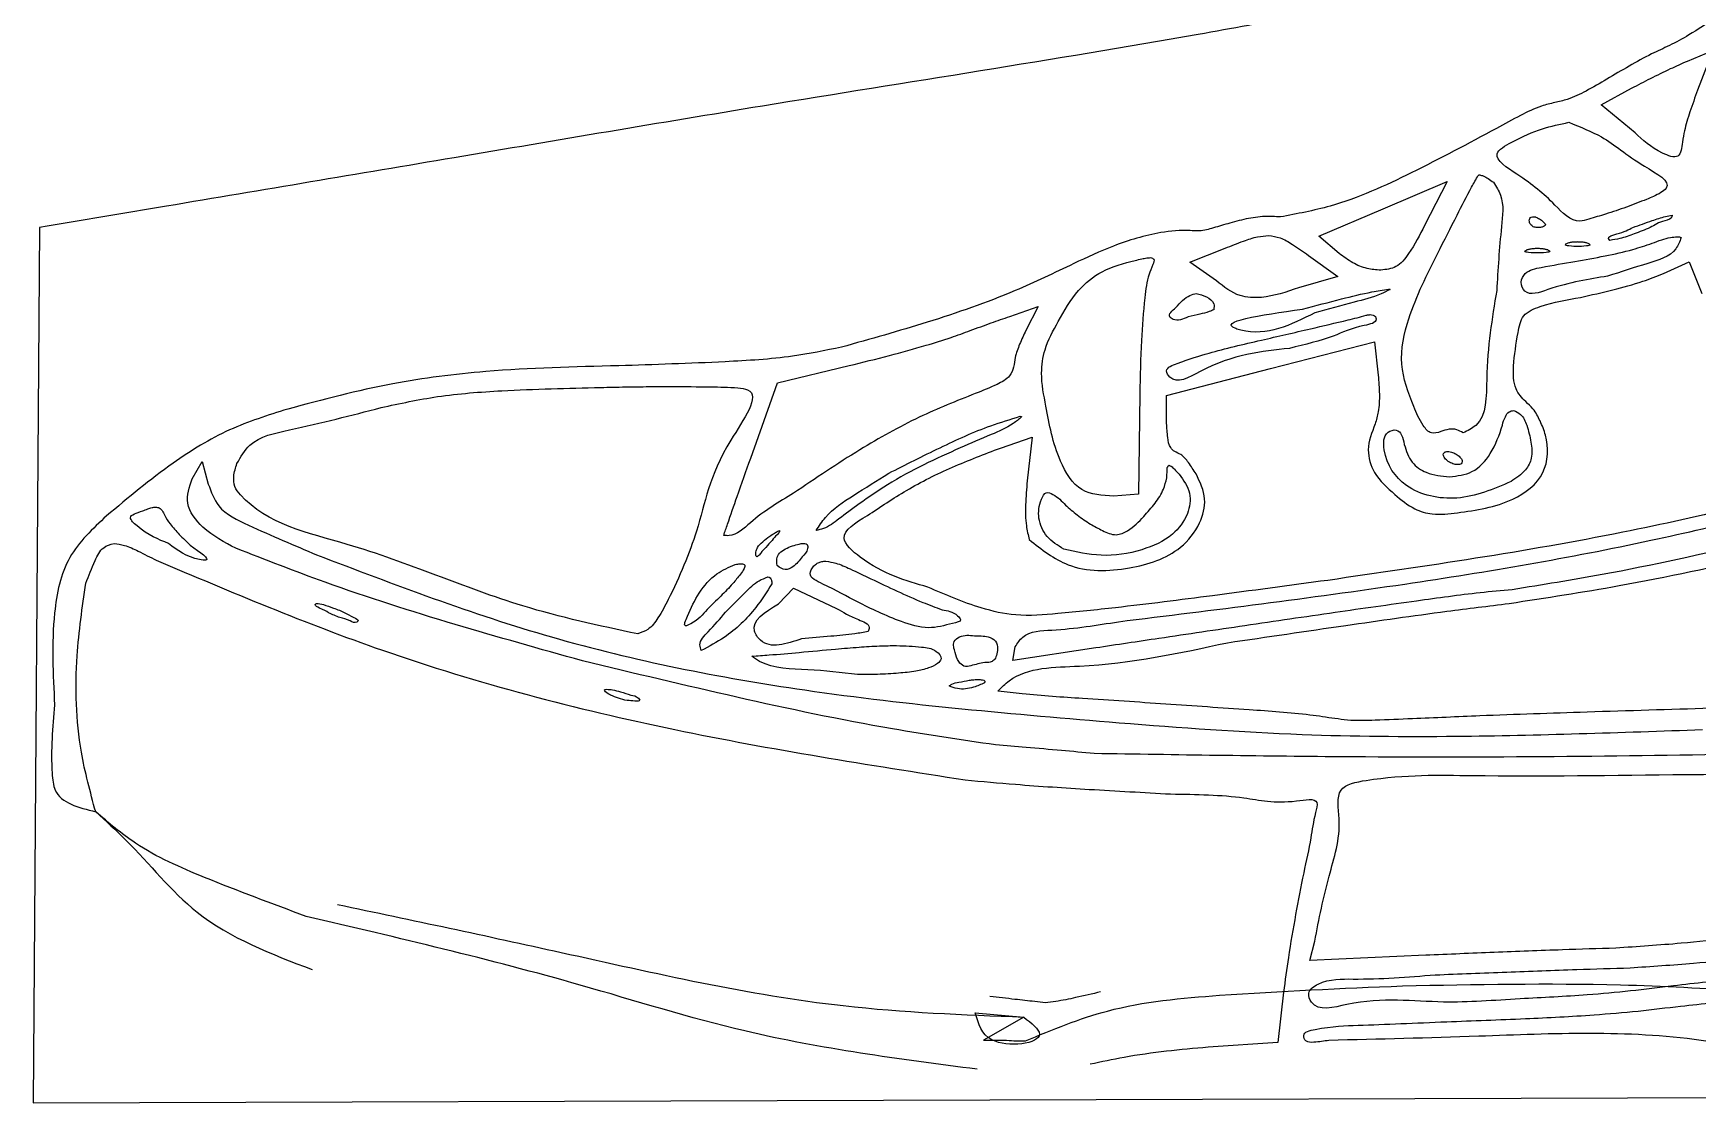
# Model space of a CAD drawing. Extents: x 0 to 800, y -1 to 401.
# Drawn here: x 0 to 344.7, y -1.3 to 220.2 of the extents above; entities that cross this region are included whole.
import ezdxf

# ---------------------------------------------------------------- set-up
doc = ezdxf.new("R2010")
doc.units = 0
doc.layers.add('Capa_1', color=7, linetype='CONTINUOUS')

msp = doc.modelspace()

# ---------------------------------------------------------------- linework, layer by layer
at = {"layer": 'Capa_1', "color": 7}
for p, q in [((342.549141, 214.463087), (347.779961, 216.67038)), ((347.779961, 216.67038), (344.634792, 208.415651)), ((324.646149, 205.409849), (330.982715, 208.832494)), ((331.676361, 199.55846), (324.646149, 205.409849)), ((279.50657, 183.859236), (292.79119, 189.505456)), ((292.79119, 189.505456), (288.093771, 180.409888)), ((266.221422, 178.212362), (279.50657, 183.859236)), ((1.258475, 179.961849), (0, -1.258484)), ((270.449122, 174.607348), (266.221422, 178.212362)), ((239.478366, 172.808427), (246.791655, 175.700248)), ((245.013542, 168.939632), (239.478366, 172.808427)), ((264.036302, 174.219823), (270.133112, 169.846917)), ((337.586292, 170.43765), (342.864101, 172.907428)), ((342.864101, 172.907428), (345.511938, 166.294654)), ((270.133112, 169.846917), (262.008702, 167.509352)), ((202.197561, 161.583718), (208.076078, 163.659449)), ((208.076078, 163.659449), (205.535045, 158.690588)), ((256.199352, 150.768034), (277.708397, 156.306789)), ((277.708397, 156.306789), (278.524535, 149.386593)), ((154.094634, 147.824753), (168.948794, 151.38287)), ((234.691225, 145.229274), (256.199352, 150.768034)), ((148.553489, 132.194569), (154.094634, 147.824753)), ((229.115755, 145.541903), (228.858109, 124.744205)), ((234.691225, 139.417615), (234.691225, 145.229274)), ((200.318982, 134.320448), (206.829829, 136.541424)), ((206.829829, 136.541424), (205.800692, 127.538337)), ((32.865811, 127.965596), (34.974804, 131.560185)), ((34.974804, 131.560185), (36.243206, 126.855766)), ((228.858109, 124.744205), (223.710556, 124.333882)), ((154.554611, 117.242394), (154.554611, 117.242394)), ((154.554611, 117.242394), (154.554611, 117.242394)), ((154.554611, 117.242394), (154.554611, 117.242394)), ((158.978789, 114.51992), (158.978789, 114.51992)), ((158.978789, 114.51992), (158.978789, 114.51992)), ((158.978789, 114.51992), (158.978789, 114.51992)), ((154.28562, 102.062925), (157.401847, 105.283007)), ((157.401847, 105.283007), (166.356679, 101.104842)), ((202.817592, 90.31716), (203.322075, 93.153629)), ((220.010742, 92.919151), (202.817592, 90.31716)), ((264.371274, 28.218476), (265.352572, 32.178449)), ((288.339135, 29.275553), (264.371274, 28.218476)), ((258.891916, 21.627195), (257.702058, 11.210771)), ((195.051841, 17.343835), (205.09642, 16.478539)), ((205.09642, 16.478539), (196.787953, 11.660154)), ((257.702058, 11.210771), (243.279944, 10.232504)), ((0, -1.258484), (800.389814, 1.258458))]:
    msp.add_line(p, q, dxfattribs=at)
for points, knots in [([(474.444907, 352.372861), (456.760906, 336.451139), (424.601118, 307.496197), (373.483651, 270.742477), (325.926059, 247.622334), (282.742906, 227.545789), (224.954999, 216.794375), (159.79459, 206.772363), (88.582598, 194.642227), (38.666238, 186.275078), (10.030357, 181.442261), (1.258475, 179.961849)], [0, 0, 0, 0, 71.381378, 129.812819, 188.010628, 229.921042, 271.959293, 363.394511, 428.132203, 488.565977, 515.253349, 515.253349, 515.253349, 515.253349]), ([(366.796151, 236.050818), (365.941402, 235.670235), (363.446482, 234.559356), (359.359578, 231.627157), (354.150676, 227.748644), (348.602572, 223.589124), (343.462007, 220.140697), (338.972149, 217.698322), (334.723147, 215.808001), (330.42242, 213.435143), (325.97442, 210.735226), (321.767874, 208.331837), (318.196245, 206.549649), (315.000833, 205.85212), (311.658489, 205.051535), (307.657789, 203.094355), (304.628382, 201.412633), (302.981332, 200.498302)], [0, 0, 0, 0, 2.802336, 8.179715, 15.005557, 22.317884, 28.972838, 33.556032, 37.631293, 42.916881, 48.277835, 53.233879, 57.478636, 60.153281, 63.01867, 67.767744, 73.426165, 73.426165, 73.426165, 73.426165]), ([(330.982715, 208.832494), (332.282438, 209.514075), (334.94647, 210.911107), (338.800483, 212.795921), (341.378638, 213.942521), (342.549141, 214.463087)], [0, 0, 0, 0, 4.402731, 9.024242, 12.867168, 12.867168, 12.867168, 12.867168]), ([(344.634792, 208.415651), (344.09739, 206.927162), (343.105902, 204.180955), (341.963305, 200.508331), (341.452429, 197.609004), (341.047758, 193.837178), (335.638588, 195.994036), (333.291867, 198.105148), (331.676361, 199.55846)], [0, 0, 0, 0, 4.77385, 8.807578, 11.248709, 14.248999, 17.446998, 24.512488, 24.512488, 24.512488, 24.512488]), ([(302.981332, 200.498302), (297.148875, 197.379198), (285.984375, 191.408604), (271.138925, 184.592977), (261.708635, 182.824477), (258.245096, 182.174945)], [0, 0, 0, 0, 19.872185, 38.039375, 48.584939, 48.584939, 48.584939, 48.584939]), ([(329.917298, 184.212903), (328.469164, 183.709889), (325.876093, 182.809178), (322.6912, 181.903064), (318.823453, 180.700108), (313.781994, 186.172094), (309.501799, 189.688227), (301.116792, 194.893254), (307.473791, 198.395407), (311.908022, 200.479452), (316.100043, 201.368777), (317.980512, 201.767712)], [0, 0, 0, 0, 4.581376, 8.203545, 10.090552, 16.228818, 26.395694, 32.248731, 36.13022, 43.06406, 48.704802, 48.704802, 48.704802, 48.704802]), ([(317.980512, 201.767712), (320.359409, 200.806423), (326.228094, 198.434946), (330.783005, 194.006349), (339.903548, 189.168479), (336.44824, 186.776828), (333.749414, 185.664839), (331.317606, 184.743461), (329.917298, 184.212903)], [0, 0, 0, 0, 7.378526, 18.202651, 24.590656, 26.036733, 29.310987, 33.75594, 33.75594, 33.75594, 33.75594]), ([(290.841176, 174.673786), (292.172557, 177.303926), (294.485899, 181.873928), (297.209546, 187.282899), (298.759409, 189.974075), (299.223966, 190.780731)], [0, 0, 0, 0, 8.844638, 15.36801, 18.160295, 18.160295, 18.160295, 18.160295]), ([(299.223966, 190.780731), (299.248408, 190.800089), (299.300441, 190.841301), (299.406997, 190.865984), (299.482429, 190.865606), (299.523065, 190.865403)], [0, 0, 0, 0, 0.092584, 0.197095, 0.319153, 0.319153, 0.319153, 0.319153]), ([(299.523178, 190.866701), (299.773579, 190.81344), (300.390845, 190.682146), (301.330056, 190.11349), (301.987718, 189.615754), (302.34859, 189.342636)], [0, 0, 0, 0, 0.763993, 1.883329, 3.244346, 3.244346, 3.244346, 3.244346]), ([(302.34859, 189.342636), (302.918944, 188.470959), (304.697401, 185.752929), (303.674191, 177.743023), (303.29566, 171.275356), (303.04136, 166.930339)], [0, 0, 0, 0, 3.063589, 9.552767, 22.83597, 22.83597, 22.83597, 22.83597]), ([(258.245096, 182.174945), (257.185317, 182.233434), (254.80806, 182.364635), (251.133816, 181.830688), (247.460488, 180.822897), (244.19406, 179.819847), (241.57868, 179.16096), (238.066019, 179.520943), (232.090836, 178.930326), (223.95997, 176.503572), (218.162257, 173.784219), (215.437539, 172.506221)], [0, 0, 0, 0, 3.178366, 7.129597, 11.066289, 14.588926, 17.427817, 19.027835, 25.121059, 35.298181, 44.321882, 44.321882, 44.321882, 44.321882]), ([(288.093771, 180.409888), (287.090858, 178.447149), (285.524742, 175.382202), (282.53017, 171.550047), (280.136151, 171.281374), (279.03687, 171.158006)], [0, 0, 0, 0, 6.707327, 10.473935, 13.671923, 13.671923, 13.671923, 13.671923]), ([(311.454405, 179.955273), (311.163926, 179.993355), (310.606698, 180.066408), (309.958882, 180.624139), (309.734728, 181.298982), (309.842299, 181.864752), (310.20083, 182.197249), (310.501241, 182.216314), (310.660119, 182.226397)], [0, 0, 0, 0, 0.863657, 1.656762, 2.418563, 2.893163, 3.307981, 3.773636, 3.773636, 3.773636, 3.773636]), ([(310.660288, 182.226397), (310.74313, 182.220297), (310.918374, 182.207392), (311.185093, 182.12353), (311.361403, 182.0415), (311.453953, 181.998441)], [0, 0, 0, 0, 0.248525, 0.52573, 0.832026, 0.832026, 0.832026, 0.832026]), ([(311.454405, 182.000394), (311.744954, 181.837955), (312.270305, 181.544243), (312.807043, 181.092564), (313.23974, 180.581318), (312.830683, 180.148499), (312.231217, 180.008604), (311.736486, 179.975883), (311.454405, 179.957226)], [0, 0, 0, 0, 0.981105, 1.773968, 2.250997, 2.630525, 3.267152, 4.111636, 4.111636, 4.111636, 4.111636]), ([(326.47255, 177.328532), (326.362783, 177.45386), (325.772603, 178.127707), (328.998663, 178.828416), (330.362432, 179.538622), (331.243799, 179.997609)], [0, 0, 0, 0, 0.44839, 2.410842, 5.996317, 5.996317, 5.996317, 5.996317]), ([(334.815857, 179.967649), (333.726379, 179.516421), (331.669317, 178.66445), (328.890783, 177.705767), (327.163215, 177.436273), (326.47255, 177.328532)], [0, 0, 0, 0, 3.53997, 6.68388, 8.777988, 8.777988, 8.777988, 8.777988]), ([(331.243799, 179.997609), (332.572476, 180.472679), (334.796561, 181.267902), (337.483623, 182.203699), (338.88608, 182.460354), (339.351564, 182.54554)], [0, 0, 0, 0, 4.2364, 7.091347, 8.509669, 8.509669, 8.509669, 8.509669]), ([(339.351564, 182.544242), (339.353022, 182.443692), (339.363098, 181.74906), (337.045188, 181.301223), (335.70306, 180.497193), (334.815857, 179.965696)], [0, 0, 0, 0, 0.29095, 2.009987, 5.362479, 5.362479, 5.362479, 5.362479]), ([(246.791655, 175.700248), (248.067879, 176.197246), (250.283273, 177.059984), (253.278266, 178.126484), (255.062594, 178.266332), (255.836601, 178.326995)], [0, 0, 0, 0, 4.115893, 7.144768, 9.465191, 9.465191, 9.465191, 9.465191]), ([(255.836601, 178.326995), (256.634316, 178.212853), (258.396522, 177.960706), (261.085572, 176.314455), (262.952956, 174.988857), (264.036302, 174.219823)], [0, 0, 0, 0, 2.394971, 5.290644, 9.291742, 9.291742, 9.291742, 9.291742]), ([(325.995369, 169.900322), (322.158714, 169.308049), (316.887163, 168.494269), (309.167227, 165.476119), (307.781161, 168.69114), (309.116107, 171.140507), (313.543008, 171.972987), (318.948234, 172.93905), (325.34657, 174.024464), (330.704089, 175.20538), (333.898011, 176.275858), (335.223781, 176.720205)], [0, 0, 0, 0, 12.69019, 17.436283, 19.456429, 21.424709, 24.974323, 32.033791, 38.397411, 44.303491, 48.494856, 48.494856, 48.494856, 48.494856]), ([(321.883842, 176.768403), (322.120688, 176.642836), (322.673907, 176.349541), (321.026371, 176.05755), (319.797865, 176.097818), (318.568986, 176.057534), (316.921943, 176.347802), (317.474961, 176.64222), (317.711977, 176.768403)], [0, 0, 0, 0, 0.590779, 1.379928, 3.197856, 5.01537, 5.804203, 6.395862, 6.395862, 6.395862, 6.395862]), ([(317.711977, 176.768403), (317.92017, 176.825968), (318.35834, 176.947121), (319.059472, 177.035725), (319.547724, 177.048462), (319.797656, 177.054983)], [0, 0, 0, 0, 0.647388, 1.362516, 2.112488, 2.112488, 2.112488, 2.112488]), ([(319.797656, 177.052372), (320.047571, 177.046214), (320.535853, 177.034184), (321.237871, 176.948542), (321.675706, 176.824679), (321.883842, 176.765798)], [0, 0, 0, 0, 0.749973, 1.465287, 2.11345, 2.11345, 2.11345, 2.11345]), ([(341.22868, 177.89452), (340.92048, 177.071727), (339.826887, 174.152187), (333.40259, 172.315664), (328.69597, 170.780932), (325.995369, 169.900322)], [0, 0, 0, 0, 2.557912, 9.07631, 17.851696, 17.851696, 17.851696, 17.851696]), ([(335.223781, 176.720205), (335.883279, 176.975614), (337.119257, 177.454281), (338.857994, 177.944383), (339.944882, 178.038719), (340.414638, 178.079492)], [0, 0, 0, 0, 2.122488, 3.977798, 5.390051, 5.390051, 5.390051, 5.390051]), ([(340.414638, 178.079492), (340.530068, 178.075135), (340.738852, 178.067254), (341.020863, 178.016835), (341.165782, 177.933517), (341.229075, 177.897128)], [0, 0, 0, 0, 0.347183, 0.62797, 0.845698, 0.845698, 0.845698, 0.845698]), ([(215.437539, 172.506221), (211.420552, 170.57922), (201.596461, 165.866478), (185.440188, 160.273738), (173.305456, 156.868019), (167.367622, 155.201514)], [0, 0, 0, 0, 13.358744, 32.670632, 51.175182, 51.175182, 51.175182, 51.175182]), ([(212.248445, 160.514266), (213.495266, 162.763722), (215.757007, 166.844251), (221.42514, 171.415055), (225.820952, 172.561175), (228.185641, 173.177721)], [0, 0, 0, 0, 7.663938, 13.902438, 21.165471, 21.165471, 21.165471, 21.165471]), ([(228.185641, 173.177721), (228.638524, 173.281867), (229.435005, 173.465028), (230.478742, 173.696849), (231.079577, 173.735077), (231.327904, 173.750877)], [0, 0, 0, 0, 1.394978, 2.453341, 3.198913, 3.198913, 3.198913, 3.198913]), ([(231.327904, 173.74827), (231.608248, 173.667544), (232.299074, 173.46862), (231.698701, 171.833631), (230.652442, 169.592353), (229.974211, 164.025303), (229.353755, 155.904611), (229.200479, 149.230851), (229.115755, 145.541903)], [0, 0, 0, 0, 0.758954, 1.870222, 4.044246, 8.965781, 17.885298, 28.908991, 28.908991, 28.908991, 28.908991]), ([(279.03687, 171.158006), (278.078025, 171.226047), (276.057965, 171.369393), (273.105909, 172.617594), (271.353405, 173.930101), (270.449122, 174.607348)], [0, 0, 0, 0, 2.869427, 6.045206, 9.430888, 9.430888, 9.430888, 9.430888]), ([(285.875674, 142.887803), (284.747963, 145.798182), (282.451869, 151.723913), (284.980066, 163.060706), (288.621379, 170.275527), (290.841176, 174.673786)], [0, 0, 0, 0, 9.169928, 18.6706, 33.50657, 33.50657, 33.50657, 33.50657]), ([(313.540027, 175.405207), (313.777016, 175.279648), (314.330335, 174.986492), (312.683113, 174.694209), (311.454575, 174.734679), (310.225707, 174.694323), (308.57865, 174.984609), (309.131658, 175.279025), (309.36867, 175.405207)], [0, 0, 0, 0, 0.59098, 1.379811, 3.197755, 5.015334, 5.804151, 6.395804, 6.395804, 6.395804, 6.395804]), ([(309.36867, 175.405207), (309.57687, 175.462773), (310.015064, 175.583929), (310.716215, 175.672526), (311.204479, 175.685266), (311.454405, 175.691787)], [0, 0, 0, 0, 0.647409, 1.362588, 2.112543, 2.112543, 2.112543, 2.112543]), ([(311.454405, 175.689179), (311.704276, 175.683024), (312.192428, 175.670999), (312.894258, 175.585342), (313.331949, 175.461484), (313.540027, 175.402603)], [0, 0, 0, 0, 0.74984, 1.464897, 2.112894, 2.112894, 2.112894, 2.112894]), ([(262.008702, 167.509352), (259.494372, 166.635497), (255.587671, 165.277724), (249.289479, 165.527371), (246.56104, 167.704706), (245.013542, 168.939632)], [0, 0, 0, 0, 7.955626, 12.361247, 18.134345, 18.134345, 18.134345, 18.134345]), ([(320.376127, 165.515684), (322.62429, 166.023013), (326.963175, 167.002143), (332.735579, 168.575281), (336.161987, 169.890807), (337.586292, 170.43765)], [0, 0, 0, 0, 6.91516, 13.346045, 17.921003, 17.921003, 17.921003, 17.921003]), ([(236.61438, 163.418468), (237.060624, 163.921008), (237.913664, 164.881665), (239.340274, 165.963575), (240.390432, 166.215676), (240.838823, 166.323316)], [0, 0, 0, 0, 2.020467, 3.86233, 5.234749, 5.234749, 5.234749, 5.234749]), ([(240.838823, 166.323316), (241.530523, 166.151189), (242.885719, 165.813953), (244.659012, 164.5539), (244.510256, 163.379109), (244.454127, 162.935837)], [0, 0, 0, 0, 2.187262, 4.285341, 5.556695, 5.556695, 5.556695, 5.556695]), ([(262.853325, 163.103228), (265.543934, 163.806696), (270.311376, 165.053157), (276.223792, 166.530498), (279.493045, 167.024355), (280.638388, 167.197372)], [0, 0, 0, 0, 8.345371, 14.787015, 18.260749, 18.260749, 18.260749, 18.260749]), ([(280.958993, 167.153735), (280.349758, 166.840661), (278.000563, 165.633452), (272.666777, 164.337397), (268.084803, 163.071206), (265.381816, 162.324258)], [0, 0, 0, 0, 2.05146, 7.910388, 16.338662, 16.338662, 16.338662, 16.338662]), ([(280.638388, 167.197372), (280.687847, 167.197627), (280.773131, 167.198066), (280.891393, 167.192796), (280.939094, 167.150126), (280.959083, 167.132244)], [0, 0, 0, 0, 0.150218, 0.259032, 0.337527, 0.337527, 0.337527, 0.337527]), ([(294.893605, 120.911892), (298.808513, 121.463462), (305.460445, 122.400649), (313.660905, 128.439259), (313.831487, 135.622222), (312.099057, 139.848618), (310.829605, 142.331588), (308.732321, 144.157334), (306.415111, 146.814157), (306.44974, 152.161839), (307.22061, 156.969229), (308.186442, 162.16611), (313.651864, 164.319609), (317.643718, 165.029658), (320.376127, 165.515684)], [0, 0, 0, 0, 11.834403, 20.108173, 27.884397, 31.027188, 33.92938, 36.075433, 39.360614, 44.096142, 51.106282, 54.764619, 58.692548, 67.214325, 67.214325, 67.214325, 67.214325]), ([(303.04136, 166.930339), (302.08494, 161.170676), (300.613861, 152.311684), (301.063451, 139.851955), (297.011709, 137.913972), (296.05938, 137.458465)], [0, 0, 0, 0, 18.407232, 28.312337, 31.35579, 31.35579, 31.35579, 31.35579]), ([(239.129911, 161.484071), (238.083942, 160.996216), (236.754753, 160.376262), (234.696508, 161.795222), (235.804802, 162.733259), (236.61438, 163.418468)], [0, 0, 0, 0, 3.166217, 4.023545, 6.347065, 6.347065, 6.347065, 6.347065]), ([(244.454127, 162.935837), (244.141159, 162.804373), (243.218313, 162.416726), (241.418114, 161.993237), (239.951783, 161.666952), (239.129911, 161.484071)], [0, 0, 0, 0, 1.017252, 2.99957, 5.527601, 5.527601, 5.527601, 5.527601]), ([(265.381816, 162.324258), (260.407814, 159.83443), (255.076058, 157.165521), (244.361561, 160.43186), (253.955908, 161.817884), (262.853325, 163.103228)], [0, 0, 0, 0, 15.725546, 16.856601, 31.296309, 31.296309, 31.296309, 31.296309]), ([(168.948794, 151.38287), (171.731999, 152.072421), (177.06161, 153.392857), (184.105399, 155.325915), (189.689632, 157.044316), (194.14717, 158.71917), (198.196939, 160.159822), (200.924678, 161.130676), (202.197561, 161.583718)], [0, 0, 0, 0, 8.601691, 16.471538, 21.911455, 26.12094, 30.753693, 34.806978, 34.806978, 34.806978, 34.806978]), ([(205.535045, 158.690588), (205.098878, 157.742483), (204.262238, 155.923859), (203.280931, 153.38957), (203.108749, 151.092501), (202.142588, 148.790302), (199.030163, 147.160429), (196.566382, 146.190994), (195.067377, 145.601175)], [0, 0, 0, 0, 3.137625, 6.018488, 8.057563, 10.036448, 13.184635, 18.076073, 18.076073, 18.076073, 18.076073]), ([(209.697616, 142.979638), (209.249636, 145.255463), (208.485547, 149.137173), (209.333698, 155.294806), (211.191121, 158.620908), (212.248445, 160.514266)], [0, 0, 0, 0, 6.919485, 11.802067, 18.254353, 18.254353, 18.254353, 18.254353]), ([(254.301879, 156.665008), (257.690783, 157.440201), (263.68216, 158.810694), (270.908892, 160.537938), (274.854373, 161.46681), (276.270186, 161.879864), (276.541708, 161.927984), (276.719064, 161.938267), (276.804823, 161.943239)], [0, 0, 0, 0, 10.428952, 18.437756, 22.293196, 22.585336, 22.860443, 23.11801, 23.11801, 23.11801, 23.11801]), ([(276.80473, 161.945846), (277.02909, 161.930967), (277.433994, 161.904113), (277.965312, 161.596594), (278.362911, 160.204353), (273.523705, 159.437767), (268.787884, 157.066726), (263.315378, 155.730172), (260.142722, 154.955312)], [0, 0, 0, 0, 0.670983, 1.210927, 1.727733, 4.533103, 11.339568, 20.72913, 20.72913, 20.72913, 20.72913]), ([(167.367622, 155.201514), (164.003363, 154.518036), (156.043708, 152.900965), (140.579107, 151.974343), (128.563797, 151.587674), (121.228194, 151.351605)], [0, 0, 0, 0, 10.288462, 24.341942, 46.371259, 46.371259, 46.371259, 46.371259]), ([(260.142722, 154.955312), (254.338137, 154.362893), (246.594996, 153.572623), (236.322089, 147.069613), (234.114313, 150.861176), (238.805404, 152.537351), (244.45353, 154.391419), (250.539889, 155.796516), (254.301879, 156.665008)], [0, 0, 0, 0, 19.13754, 25.528903, 26.966313, 29.659979, 36.559075, 47.72526, 47.72526, 47.72526, 47.72526]), ([(121.228194, 151.351605), (112.048711, 151.127564), (96.387187, 150.745317), (73.375022, 147.920442), (59.893667, 144.302561), (52.680252, 142.366756)], [0, 0, 0, 0, 27.539123, 46.98572, 69.3657, 69.3657, 69.3657, 69.3657]), ([(278.524262, 149.386593), (278.61895, 148.083273), (278.80118, 145.574998), (278.679939, 142.15869), (278.111817, 140.151505), (277.873861, 139.3108)], [0, 0, 0, 0, 3.923558, 7.550988, 10.165347, 10.165347, 10.165347, 10.165347]), ([(72.002814, 142.69502), (75.893075, 143.534472), (84.140819, 145.314196), (99.38517, 146.439646), (110.654741, 146.706902), (117.474077, 146.868621)], [0, 0, 0, 0, 11.926293, 25.284935, 45.755106, 45.755106, 45.755106, 45.755106]), ([(117.474077, 146.868621), (119.191936, 146.905295), (122.532777, 146.976618), (127.379323, 147.040263), (130.507931, 147.056301), (132.013209, 147.064017)], [0, 0, 0, 0, 5.154738, 10.024782, 14.540666, 14.540666, 14.540666, 14.540666]), ([(132.013209, 147.06076), (134.8273, 147.038483), (139.515103, 147.001372), (144.586695, 146.930251), (151.460392, 146.13142), (140.122939, 131.000547), (138.709098, 119.205904), (133.194373, 106.080726), (129.665675, 99.453355), (127.633847, 96.704856), (125.887638, 96.083677), (125.161325, 95.825306)], [0, 0, 0, 0, 8.345992, 13.903018, 15.953787, 26.942793, 47.073504, 62.426676, 66.773083, 69.964464, 72.237189, 72.237189, 72.237189, 72.237189]), ([(195.067377, 145.601175), (191.162262, 144.045278), (182.916558, 140.759982), (170.378339, 133.703873), (161.970005, 128.022817), (157.429776, 124.955231)], [0, 0, 0, 0, 12.599772, 26.604591, 43.042892, 43.042892, 43.042892, 43.042892]), ([(427.423044, 147.211216), (410.960939, 140.815413), (378.933865, 128.372361), (325.424715, 115.202573), (288.485833, 109.868221), (268.064028, 106.919103)], [0, 0, 0, 0, 52.936425, 102.98797, 164.87198, 164.87198, 164.87198, 164.87198]), ([(52.680252, 142.366756), (48.604565, 141.094483), (40.190254, 138.467858), (27.636476, 130.683454), (19.667889, 124.025391), (15.174512, 120.270999)], [0, 0, 0, 0, 12.764846, 26.353201, 43.922673, 43.922673, 43.922673, 43.922673]), ([(42.167658, 131.114039), (42.962285, 132.492774), (45.267502, 136.492488), (56.956805, 138.776028), (65.862365, 141.095634), (72.002814, 142.69502)], [0, 0, 0, 0, 4.624202, 13.414822, 32.936037, 32.936037, 32.936037, 32.936037]), ([(223.710283, 124.333882), (221.350245, 124.474553), (216.378766, 124.770879), (211.511647, 132.984713), (210.387055, 139.180974), (209.697616, 142.979638)], [0, 0, 0, 0, 6.699036, 14.111687, 25.85601, 25.85601, 25.85601, 25.85601]), ([(291.468443, 137.711833), (290.782862, 137.495636), (289.307587, 137.030409), (287.255524, 139.614919), (286.423078, 141.589408), (285.875674, 142.887803)], [0, 0, 0, 0, 1.975606, 4.251231, 8.621427, 8.621427, 8.621427, 8.621427]), ([(293.270263, 128.370709), (294.89439, 128.557127), (298.331204, 128.951603), (302.290748, 133.332217), (303.794932, 137.634333), (304.663943, 140.647899), (305.453072, 141.872802), (306.197113, 142.036446), (306.514415, 142.106234)], [0, 0, 0, 0, 4.766371, 10.086111, 16.511776, 18.345725, 19.61598, 20.560479, 20.560479, 20.560479, 20.560479]), ([(306.514415, 142.106234), (307.034008, 141.872684), (308.362068, 141.275741), (309.467321, 138.674213), (310.163807, 135.67096), (310.548911, 132.357748), (308.915153, 129.323947), (307.07998, 128.093871), (306.002408, 127.371598)], [0, 0, 0, 0, 1.664868, 4.255336, 7.894033, 11.174006, 13.879244, 17.727034, 17.727034, 17.727034, 17.727034]), ([(177.129542, 129.092369), (180.667014, 130.881062), (187.611337, 134.392401), (196.639009, 138.534491), (202.324827, 140.265746), (204.354379, 140.883718)], [0, 0, 0, 0, 11.897224, 23.355142, 29.715307, 29.715307, 29.715307, 29.715307]), ([(204.662447, 140.746295), (204.09282, 140.280123), (202.199269, 138.730477), (197.759597, 136.857367), (194.069916, 135.25889), (191.94134, 134.336729)], [0, 0, 0, 0, 2.201807, 7.319239, 14.296889, 14.296889, 14.296889, 14.296889]), ([(204.354379, 140.883718), (204.410244, 140.8813), (204.503866, 140.877247), (204.629508, 140.833723), (204.653051, 140.771701), (204.662447, 140.746947)], [0, 0, 0, 0, 0.1705, 0.285737, 0.362276, 0.362276, 0.362276, 0.362276]), ([(240.783892, 128.97839), (240.267236, 129.754465), (239.330903, 131.160941), (237.96206, 132.956101), (236.407098, 133.490773), (235.190031, 134.589355), (234.850875, 136.772293), (234.749477, 138.452403), (234.691225, 139.417615)], [0, 0, 0, 0, 2.823051, 5.116205, 6.494993, 7.662721, 9.837922, 12.774755, 12.774755, 12.774755, 12.774755]), ([(277.874225, 139.3108), (277.170076, 137.542099), (275.850793, 134.228287), (277.571195, 128.541866), (281.666196, 124.938232), (285.522162, 121.66902), (290.153287, 120.325176), (293.152374, 120.696377), (294.893605, 120.911892)], [0, 0, 0, 0, 5.565047, 10.426591, 16.618778, 21.68294, 25.451131, 30.667377, 30.667377, 30.667377, 30.667377]), ([(306.002408, 127.371598), (302.365445, 125.812365), (295.395357, 122.824161), (284.126211, 125.156704), (279.524804, 131.828664), (279.542487, 137.510066), (283.082451, 138.537951), (283.573562, 136.446991), (283.895885, 135.074664)], [0, 0, 0, 0, 11.731533, 22.482995, 31.170934, 34.872819, 36.644981, 40.029164, 40.029164, 40.029164, 40.029164]), ([(296.05938, 137.458465), (295.6384, 137.71234), (294.762124, 138.240785), (293.087591, 138.280169), (292.029961, 137.909355), (291.468443, 137.712482)], [0, 0, 0, 0, 1.455023, 3.028653, 4.809744, 4.809744, 4.809744, 4.809744]), ([(283.895885, 135.074664), (284.309638, 133.745085), (285.087235, 131.246304), (288.794813, 128.778157), (291.630722, 128.519974), (293.270263, 128.370709)], [0, 0, 0, 0, 4.062027, 7.634077, 12.529325, 12.529325, 12.529325, 12.529325]), ([(125.161325, 95.825306), (117.130329, 97.5466), (96.466335, 101.975542), (70.478267, 113.972837), (47.654538, 118.634271), (41.550602, 126.276776), (41.392988, 128.687798), (41.886352, 130.233528), (42.167392, 131.114039)], [0, 0, 0, 0, 24.499678, 63.038409, 87.406914, 89.448117, 91.538983, 94.306535, 94.306535, 94.306535, 94.306535]), ([(142.966855, 116.223744), (143.226746, 116.995568), (144.133194, 119.687542), (146.015216, 125.004433), (147.621576, 129.55475), (148.553489, 132.194569)], [0, 0, 0, 0, 2.443198, 8.521395, 16.919911, 16.919911, 16.919911, 16.919911]), ([(191.94134, 134.336729), (189.414733, 133.213954), (184.270553, 130.927981), (177.261525, 127.077841), (171.487519, 123.125698), (167.213006, 119.954405), (164.352156, 117.756854), (162.620858, 117.353501), (162.118796, 117.236532)], [0, 0, 0, 0, 8.291766, 16.882062, 23.960502, 29.214114, 32.977395, 34.514447, 34.514447, 34.514447, 34.514447]), ([(172.71733, 120.320496), (175.392381, 122.118028), (181.010521, 125.893205), (190.292299, 130.543921), (196.964083, 133.056833), (200.318982, 134.320448)], [0, 0, 0, 0, 9.662153, 20.292454, 31.044588, 31.044588, 31.044588, 31.044588]), ([(292.905462, 133.605308), (293.23767, 133.561965), (293.931068, 133.471499), (294.865513, 132.970828), (295.573102, 132.358109), (296.008104, 131.635802), (295.685132, 130.930537), (294.851657, 130.832014), (293.950089, 131.032419), (293.005263, 131.507955), (292.300791, 132.128102), (291.863814, 132.845934), (292.190292, 133.560579), (292.645064, 133.589025), (292.905378, 133.605308)], [0, 0, 0, 0, 0.999259, 2.085695, 3.101706, 3.847141, 4.387892, 5.11129, 6.110636, 7.197048, 8.213034, 8.958552, 9.499208, 10.222967, 10.222967, 10.222967, 10.222967]), ([(41.966501, 113.559876), (39.585375, 114.801679), (35.493778, 116.935524), (31.11794, 122.562247), (32.308351, 126.242272), (32.865811, 127.965596)], [0, 0, 0, 0, 8.131287, 13.972356, 19.116761, 19.116761, 19.116761, 19.116761]), ([(162.118796, 117.236532), (162.723396, 118.163903), (164.68376, 121.170828), (170.206223, 124.772343), (174.708932, 127.581952), (177.129542, 129.092369)], [0, 0, 0, 0, 3.30079, 10.702543, 19.307687, 19.307687, 19.307687, 19.307687]), ([(205.800692, 127.538337), (205.672367, 125.886192), (205.431331, 122.782938), (205.432689, 118.670491), (206.011787, 116.314677), (206.242113, 115.377692)], [0, 0, 0, 0, 4.977521, 9.349366, 12.236502, 12.236502, 12.236502, 12.236502]), ([(206.242113, 115.377692), (208.804228, 113.333045), (214.765047, 108.576125), (226.680396, 108.82875), (236.724911, 112.063833), (241.671608, 118.177077), (243.174378, 123.989829), (241.601703, 127.27175), (240.783892, 128.97839)], [0, 0, 0, 0, 9.590475, 22.312463, 33.697387, 40.093321, 45.175762, 50.682021, 50.682021, 50.682021, 50.682021]), ([(237.254686, 128.91456), (238.186107, 127.649228), (239.985921, 125.204185), (239.216566, 120.218047), (235.722368, 115.693287), (229.181874, 112.794603), (221.301881, 111.573471), (215.948992, 112.805855), (213.38678, 113.395747)], [0, 0, 0, 0, 4.537383, 8.767731, 13.997287, 21.122656, 29.645464, 37.470531, 37.470531, 37.470531, 37.470531]), ([(221.394175, 117.226764), (222.33062, 116.790903), (224.06884, 115.981862), (227.337878, 117.364548), (229.776704, 119.933853), (232.300372, 122.783877), (234.049398, 125.468984), (234.511552, 127.355764), (234.706713, 128.152526)], [0, 0, 0, 0, 2.95447, 5.484057, 9.921702, 13.576593, 16.925651, 19.373689, 19.373689, 19.373689, 19.373689]), ([(234.706713, 128.152526), (234.740085, 128.620593), (234.793397, 129.368339), (234.747387, 130.370365), (235.086117, 130.647834), (235.194091, 130.736279)], [0, 0, 0, 0, 1.446768, 2.311239, 2.715735, 2.715735, 2.715735, 2.715735]), ([(235.194091, 130.736279), (235.345592, 130.674718), (235.77952, 130.498396), (236.411547, 129.791633), (236.937177, 129.244847), (237.254686, 128.91456)], [0, 0, 0, 0, 0.486252, 1.392725, 2.775632, 2.775632, 2.775632, 2.775632]), ([(36.243206, 126.855766), (36.828347, 125.23737), (38.272133, 121.244116), (47.191254, 117.074387), (54.026343, 114.172655), (58.653175, 112.208404)], [0, 0, 0, 0, 4.999909, 12.336845, 27.709496, 27.709496, 27.709496, 27.709496]), ([(157.429776, 124.955231), (154.41387, 123.158554), (149.959131, 120.504716), (145.454443, 115.982409), (143.339411, 116.1876), (142.966855, 116.223744)], [0, 0, 0, 0, 10.82762, 15.993276, 17.097735, 17.097735, 17.097735, 17.097735]), ([(213.38678, 113.395747), (212.129214, 114.153124), (209.675165, 115.63109), (207.887462, 119.769078), (208.309951, 122.84733), (209.54288, 125.443027), (211.938766, 124.4666), (212.986134, 123.317617), (213.720353, 122.512166)], [0, 0, 0, 0, 4.332335, 8.454236, 12.424176, 14.086507, 15.529775, 18.913696, 18.913696, 18.913696, 18.913696]), ([(224.68717, 98.349792), (244.471602, 100.789865), (281.386413, 105.342679), (332.538623, 114.025859), (363.458051, 121.90159), (377.645394, 125.51536)], [0, 0, 0, 0, 59.805144, 111.587512, 155.494422, 155.494422, 155.494422, 155.494422]), ([(28.020123, 114.545966), (25.914982, 115.398816), (23.19245, 116.501787), (19.196151, 120.257402), (21.403337, 120.912047), (22.658888, 121.28444)], [0, 0, 0, 0, 7.467037, 9.65695, 12.546235, 12.546235, 12.546235, 12.546235]), ([(22.658888, 121.28444), (23.012381, 121.433512), (23.6448, 121.70021), (24.521508, 122.007059), (25.058611, 122.067538), (25.293791, 122.09402)], [0, 0, 0, 0, 1.152139, 2.061241, 2.769378, 2.769378, 2.769378, 2.769378]), ([(25.293791, 122.09402), (25.570605, 122.063411), (26.129551, 122.001607), (26.804378, 121.297809), (27.317733, 120.067903), (28.464311, 118.365268), (30.254073, 116.305156), (31.738088, 114.907519), (32.511337, 114.179278)], [0, 0, 0, 0, 0.812094, 1.639785, 2.751336, 4.820341, 7.747368, 10.931707, 10.931707, 10.931707, 10.931707]), ([(213.720353, 122.512166), (214.524901, 121.817598), (216.174217, 120.393743), (218.738217, 118.604508), (220.561769, 117.658564), (221.394175, 117.226764)], [0, 0, 0, 0, 3.188078, 6.535523, 9.346844, 9.346844, 9.346844, 9.346844]), ([(381.570399, 121.242758), (373.062759, 119.065882), (354.266065, 114.256314), (329.174606, 108.650594), (312.475172, 105.979855), (306.264959, 104.986657)], [0, 0, 0, 0, 26.346656, 58.210034, 77.074956, 77.074956, 77.074956, 77.074956]), ([(15.174512, 120.270999), (12.296006, 117.598505), (6.442789, 112.164198), (3.529528, 97.683475), (4.078532, 87.43164), (4.416531, 81.119987)], [0, 0, 0, 0, 11.507713, 23.40003, 42.449962, 42.449962, 42.449962, 42.449962]), ([(149.588212, 112.762669), (149.702254, 113.098407), (149.987686, 113.938716), (151.095561, 115.010399), (152.307438, 115.959956), (153.409328, 116.616695), (154.070323, 117.056056), (154.435049, 117.19652), (154.554163, 117.242394)], [0, 0, 0, 0, 1.052425, 2.634084, 4.493703, 5.691776, 6.479828, 6.862005, 6.862005, 6.862005, 6.862005]), ([(154.554611, 117.242394), (154.553161, 117.169277), (154.545964, 116.806569), (153.774982, 116.208913), (153.292252, 115.596693), (152.980912, 115.201837)], [0, 0, 0, 0, 0.215181, 1.067453, 2.615658, 2.615658, 2.615658, 2.615658]), ([(185.263666, 105.507055), (180.652603, 106.842341), (174.478886, 108.630145), (165.866661, 116.225617), (170.249, 118.84509), (172.71733, 120.320496)], [0, 0, 0, 0, 15.322857, 20.515655, 27.212357, 27.212357, 27.212357, 27.212357]), ([(305.617259, 102.13652), (313.229729, 103.301924), (330.755993, 105.985045), (356.671951, 111.537276), (374.838137, 116.314835), (383.305812, 118.541765)], [0, 0, 0, 0, 23.100634, 53.184822, 79.451029, 79.451029, 79.451029, 79.451029]), ([(10.870327, 106.340084), (11.483322, 107.868598), (12.486636, 110.370378), (14.102768, 113.81975), (15.952118, 114.337501), (16.729293, 114.555082)], [0, 0, 0, 0, 5.042131, 8.252658, 10.579836, 10.579836, 10.579836, 10.579836]), ([(16.729293, 114.555082), (17.447838, 114.449552), (19.1858, 114.194304), (22.059119, 112.813574), (24.220064, 111.709682), (25.469908, 111.071215)], [0, 0, 0, 0, 2.16863, 5.245321, 9.465908, 9.465908, 9.465908, 9.465908]), ([(32.511337, 114.179278), (34.571321, 112.734576), (37.229037, 110.870676), (31.99584, 111.486638), (29.845769, 113.140069), (28.020123, 114.544013)], [0, 0, 0, 0, 4.418169, 5.700156, 12.914316, 12.914316, 12.914316, 12.914316]), ([(152.980912, 115.201837), (152.557788, 114.714744), (151.790961, 113.831986), (150.716784, 112.771166), (150.293789, 112.028983), (149.76479, 111.729151), (149.599244, 112.263418), (149.592819, 112.566579), (149.588663, 112.762669)], [0, 0, 0, 0, 1.947192, 3.52889, 4.402356, 4.656628, 5.00756, 5.650264, 5.650264, 5.650264, 5.650264]), ([(154.045906, 109.963984), (153.956175, 110.567341), (153.719576, 112.158238), (156.171481, 113.860192), (158.022701, 114.295376), (158.977886, 114.51992)], [0, 0, 0, 0, 1.728713, 4.558174, 7.574416, 7.574416, 7.574416, 7.574416]), ([(158.978789, 114.51992), (159.516325, 114.566445), (160.393439, 114.64236), (160.37803, 112.960648), (159.693673, 112.279269), (159.2058, 111.793518)], [0, 0, 0, 0, 1.297498, 2.117167, 4.152423, 4.152423, 4.152423, 4.152423]), ([(25.469908, 111.071215), (40.955372, 104.526286), (75.718744, 89.833553), (132.113771, 75.11086), (172.878205, 68.737236), (192.981648, 65.594011)], [0, 0, 0, 0, 50.391837, 113.124802, 174.164883, 174.164883, 174.164883, 174.164883]), ([(113.719412, 90.247474), (104.924284, 92.709822), (87.029577, 97.719755), (63.026714, 105.33096), (48.094886, 111.165315), (41.966501, 113.559876)], [0, 0, 0, 0, 27.401295, 55.751112, 75.486416, 75.486416, 75.486416, 75.486416]), ([(58.653175, 112.208404), (74.740444, 106.07848), (107.538365, 93.581096), (163.571683, 82.567834), (203.101202, 79.250802), (224.835164, 77.427044)], [0, 0, 0, 0, 51.569317, 105.136947, 170.559846, 170.559846, 170.559846, 170.559846]), ([(145.322493, 110.211482), (145.504359, 110.238275), (145.837913, 110.287416), (146.29663, 110.339948), (146.57396, 110.341192), (146.697833, 110.341747)], [0, 0, 0, 0, 0.551616, 1.011702, 1.383088, 1.383088, 1.383088, 1.383088]), ([(146.697833, 110.341095), (146.95851, 110.293284), (147.494069, 110.195057), (147.119088, 109.061066), (146.712944, 108.52724), (146.438383, 108.166364)], [0, 0, 0, 0, 0.661285, 1.358604, 2.81363, 2.81363, 2.81363, 2.81363]), ([(159.206071, 111.793518), (158.651918, 111.034003), (157.765922, 109.819668), (155.601567, 108.825289), (154.578217, 109.57435), (154.045906, 109.963984)], [0, 0, 0, 0, 2.829489, 4.523867, 6.360654, 6.360654, 6.360654, 6.360654]), ([(161.637475, 109.945101), (161.869152, 110.123102), (162.315271, 110.465864), (163.100008, 110.819716), (163.655006, 110.867167), (163.939149, 110.89146)], [0, 0, 0, 0, 0.875693, 1.686242, 2.536557, 2.536557, 2.536557, 2.536557]), ([(163.939149, 110.892114), (163.959859, 110.892522), (164.001011, 110.893331), (164.062883, 110.892074), (164.104023, 110.890787), (164.12473, 110.890139)], [0, 0, 0, 0, 0.062135, 0.123468, 0.18562, 0.18562, 0.18562, 0.18562]), ([(164.125001, 110.890156), (164.808152, 110.774497), (166.547061, 110.480096), (169.617761, 109.08497), (172.007929, 107.93839), (173.437581, 107.252577)], [0, 0, 0, 0, 2.071938, 5.273969, 10.039938, 10.039938, 10.039938, 10.039938]), ([(135.450055, 99.524104), (136.195222, 101.152205), (137.688443, 104.414718), (141.064796, 108.332829), (144.023238, 109.638203), (145.322493, 110.211482)], [0, 0, 0, 0, 5.372797, 10.76642, 14.989992, 14.989992, 14.989992, 14.989992]), ([(146.438019, 108.166364), (145.913976, 107.520736), (144.63206, 105.941398), (142.294174, 103.537762), (140.475609, 101.796954), (139.525327, 100.887303)], [0, 0, 0, 0, 2.49372, 6.100151, 10.047169, 10.047169, 10.047169, 10.047169]), ([(143.325034, 100.317403), (144.688366, 101.679204), (146.934199, 103.922517), (149.706135, 106.697262), (151.49208, 107.388531), (152.099967, 107.62382)], [0, 0, 0, 0, 5.81279, 9.575483, 11.517059, 11.517059, 11.517059, 11.517059]), ([(152.099967, 107.62382), (152.271908, 107.591041), (152.6346, 107.521897), (152.912521, 106.89927), (152.925566, 106.456174), (152.933259, 106.194844)], [0, 0, 0, 0, 0.497178, 1.048742, 1.841738, 1.841738, 1.841738, 1.841738]), ([(190.313776, 98.005247), (188.665759, 97.557405), (185.127722, 96.595958), (178.366517, 98.71331), (170.926391, 102.230894), (165.569431, 105.211967), (160.141315, 107.737662), (161.253232, 109.378188), (161.637475, 109.945101)], [0, 0, 0, 0, 5.020346, 10.777906, 20.71219, 28.814971, 32.21372, 34.008399, 34.008399, 34.008399, 34.008399]), ([(173.437581, 107.252577), (175.258117, 106.383709), (178.816191, 104.685584), (183.719076, 102.509752), (186.846149, 101.323488), (188.17281, 100.820216)], [0, 0, 0, 0, 6.051951, 11.827997, 16.084162, 16.084162, 16.084162, 16.084162]), ([(268.064028, 106.919103), (260.109076, 105.845314), (245.471142, 103.869433), (226.827514, 101.503612), (213.273089, 100.092949), (203.887382, 99.302302), (194.734718, 101.384288), (188.88636, 103.930089), (185.263666, 105.507055)], [0, 0, 0, 0, 24.08606, 44.320835, 56.327546, 65.068137, 72.344232, 84.187471, 84.187471, 84.187471, 84.187471]), ([(12.919404, 58.994261), (11.801669, 63.091792), (8.931585, 73.613306), (8.502445, 89.758164), (10.156122, 101.338618), (10.870327, 106.340084)], [0, 0, 0, 0, 12.719004, 32.659473, 47.818582, 47.818582, 47.818582, 47.818582]), ([(152.93353, 106.194844), (151.882591, 104.532768), (149.223012, 100.326602), (144.216422, 95.500749), (139.939383, 93.227967), (138.323769, 92.369444)], [0, 0, 0, 0, 5.896795, 14.922836, 20.402083, 20.402083, 20.402083, 20.402083]), ([(306.264959, 104.986657), (304.054075, 104.78008), (297.429359, 104.161092), (285.203215, 102.465111), (275.184146, 101.046746), (269.553763, 100.249672)], [0, 0, 0, 0, 6.661025, 19.959165, 37.019769, 37.019769, 37.019769, 37.019769]), ([(61.156102, 100.206032), (60.645939, 100.504588), (59.860873, 100.96402), (58.079118, 101.703203), (58.538509, 102.064039), (58.653175, 102.154105)], [0, 0, 0, 0, 2.11436, 3.253685, 3.632659, 3.632659, 3.632659, 3.632659]), ([(58.653175, 102.154105), (59.128254, 102.076994), (60.334338, 101.881233), (62.235891, 101.161097), (64.512858, 100.290937), (65.775513, 99.420661), (67.568374, 98.742787), (66.683545, 97.926673), (65.299106, 98.768307), (63.384632, 99.162012), (61.93127, 99.842882), (61.156102, 100.206032)], [0, 0, 0, 0, 1.437408, 3.649148, 6.177173, 8.291839, 9.431445, 9.810282, 11.247874, 13.459897, 15.988213, 15.988213, 15.988213, 15.988213]), ([(139.525327, 100.887303), (138.653952, 99.828947), (137.550444, 98.488647), (134.419779, 97.088804), (135.051676, 98.582442), (135.450055, 99.524104)], [0, 0, 0, 0, 4.494156, 5.691392, 7.733863, 7.733863, 7.733863, 7.733863]), ([(138.323769, 92.369444), (138.185771, 92.768205), (137.683426, 94.219795), (140.46921, 96.886032), (142.222266, 98.992389), (143.325034, 100.317403)], [0, 0, 0, 0, 1.210237, 4.405561, 9.824249, 9.824249, 9.824249, 9.824249]), ([(159.102927, 94.819025), (155.926525, 93.723489), (151.891478, 92.331808), (147.865668, 98.118858), (151.502, 100.352821), (154.28562, 102.062925)], [0, 0, 0, 0, 8.506435, 10.805896, 18.312328, 18.312328, 18.312328, 18.312328]), ([(166.356679, 101.104842), (167.672059, 100.329818), (169.712422, 99.127631), (173.449242, 97.825978), (172.992254, 96.587679), (172.883246, 96.292299)], [0, 0, 0, 0, 5.055421, 7.841763, 8.714615, 8.714615, 8.714615, 8.714615]), ([(188.17281, 100.820216), (189.282629, 100.641296), (190.716978, 100.410058), (192.545981, 98.432707), (191.193001, 98.173615), (190.313776, 98.005247)], [0, 0, 0, 0, 3.468129, 4.482271, 6.364379, 6.364379, 6.364379, 6.364379]), ([(269.556289, 100.249672), (263.338835, 99.338041), (251.186998, 97.556284), (234.671181, 95.116919), (224.375184, 93.573431), (220.010742, 92.919151)], [0, 0, 0, 0, 18.8518, 36.845301, 50.084935, 50.084935, 50.084935, 50.084935]), ([(247.311537, 94.003587), (255.468492, 95.203509), (270.600219, 97.42945), (290.028522, 100.199748), (301.32099, 101.602744), (305.617259, 102.13652)], [0, 0, 0, 0, 24.734421, 45.884091, 58.871809, 58.871809, 58.871809, 58.871809]), ([(203.322166, 93.153629), (203.80114, 93.893468), (205.442309, 96.428467), (213.892679, 96.602355), (220.274868, 97.635518), (224.68717, 98.349792)], [0, 0, 0, 0, 2.553314, 8.748735, 22.6257, 22.6257, 22.6257, 22.6257]), ([(172.883246, 96.292299), (171.958, 96.139064), (169.395065, 95.714604), (164.790583, 95.285703), (161.119829, 94.984514), (159.102927, 94.819025)], [0, 0, 0, 0, 2.81295, 7.791885, 13.863786, 13.863786, 13.863786, 13.863786]), ([(166.153087, 92.685338), (167.765661, 92.82697), (170.77716, 93.09147), (174.988757, 93.35453), (177.588333, 93.394479), (178.78359, 93.412848)], [0, 0, 0, 0, 4.85642, 9.069415, 12.655216, 12.655216, 12.655216, 12.655216]), ([(178.78359, 93.412848), (180.513432, 93.338638), (183.302238, 93.219), (186.619724, 92.823382), (188.403531, 90.840016), (187.047498, 89.374024), (185.220227, 88.670218), (182.478671, 87.969295), (178.939643, 87.666497), (174.903196, 87.401797), (172.057233, 87.405795), (170.662854, 87.407754)], [0, 0, 0, 0, 5.173687, 8.340879, 10.155284, 11.373234, 13.463021, 16.172826, 19.76588, 24.119507, 28.301566, 28.301566, 28.301566, 28.301566]), ([(190.922944, 91.947397), (190.652599, 92.761843), (190.204462, 94.111911), (192.270935, 95.715758), (193.833216, 95.547483), (194.882014, 95.434515)], [0, 0, 0, 0, 2.286283, 3.789862, 6.860952, 6.860952, 6.860952, 6.860952]), ([(194.882014, 95.434515), (195.833115, 95.443986), (197.349944, 95.459089), (199.466603, 94.535826), (199.736719, 92.775681), (199.531406, 91.423815), (199.049858, 90.322788), (198.046228, 89.890115), (196.902405, 89.921106), (195.582817, 89.606673), (194.641596, 89.350539), (194.165567, 89.220998)], [0, 0, 0, 0, 2.875404, 4.585731, 6.274708, 7.664315, 8.787986, 9.645425, 10.754507, 12.202892, 13.685018, 13.685018, 13.685018, 13.685018]), ([(199.767608, 83.999438), (200.521008, 84.750346), (204.823906, 89.039007), (222.790787, 88.691375), (237.413453, 91.859251), (247.311537, 94.003587)], [0, 0, 0, 0, 3.148473, 17.981877, 49.058117, 49.058117, 49.058117, 49.058117]), ([(199.272742, 72.833347), (192.145283, 73.882624), (174.166833, 76.529341), (145.666715, 82.572933), (124.362022, 87.690853), (113.719412, 90.247474)], [0, 0, 0, 0, 21.609299, 54.507742, 87.3461, 87.3461, 87.3461, 87.3461]), ([(148.761681, 91.201639), (149.964263, 91.287036), (153.251848, 91.520491), (159.047783, 92.033141), (163.641164, 92.454768), (166.153087, 92.685338)], [0, 0, 0, 0, 3.616785, 9.887464, 17.454973, 17.454973, 17.454973, 17.454973]), ([(170.662854, 87.407754), (167.292132, 87.820962), (160.603535, 88.640899), (152.640869, 88.514028), (149.301486, 90.827647), (148.761681, 91.201639)], [0, 0, 0, 0, 10.308015, 20.454416, 22.41081, 22.41081, 22.41081, 22.41081]), ([(194.165567, 89.220998), (193.66394, 89.126627), (192.675513, 88.940675), (191.377579, 90.196349), (191.091228, 91.299243), (190.922944, 91.947397)], [0, 0, 0, 0, 1.447427, 2.852065, 4.854142, 4.854142, 4.854142, 4.854142]), ([(189.643831, 85.0513), (189.828157, 85.177055), (190.439013, 85.593806), (191.891668, 85.84645), (193.292153, 86.158941), (194.42449, 86.311293), (195.042823, 86.368779), (195.434673, 86.376841), (195.618907, 86.380632)], [0, 0, 0, 0, 0.665081, 2.204081, 4.317516, 5.004252, 5.62703, 6.179671, 6.179671, 6.179671, 6.179671]), ([(195.618907, 86.381936), (195.909894, 86.374453), (196.368482, 86.36266), (197.144457, 86.170383), (197.044803, 85.833051), (197.003961, 85.694801)], [0, 0, 0, 0, 0.940866, 1.482782, 1.85911, 1.85911, 1.85911, 1.85911]), ([(119.559728, 83.165102), (119.200215, 83.311665), (118.709221, 83.511829), (118.091375, 84.338602), (118.540706, 84.361194), (118.781393, 84.373295)], [0, 0, 0, 0, 1.261622, 1.723024, 2.255284, 2.255284, 2.255284, 2.255284]), ([(118.78157, 84.373295), (119.166798, 84.33687), (120.127566, 84.246024), (121.780248, 83.808434), (123.029993, 83.396426), (123.731669, 83.165102)], [0, 0, 0, 0, 1.159421, 2.891626, 5.109313, 5.109313, 5.109313, 5.109313]), ([(124.566132, 81.918495), (124.02946, 81.945878), (122.874242, 82.004821), (121.183405, 82.446932), (120.08871, 82.931127), (119.559728, 83.165102)], [0, 0, 0, 0, 1.609374, 3.464266, 5.198729, 5.198729, 5.198729, 5.198729]), ([(123.731669, 83.165102), (124.276748, 83.069309), (124.983486, 82.945106), (125.836511, 81.85734), (125.07584, 81.89395), (124.565862, 81.918495)], [0, 0, 0, 0, 1.692992, 2.1951, 3.216521, 3.216521, 3.216521, 3.216521]), ([(197.003961, 85.694801), (196.256611, 85.364662), (194.486475, 84.582713), (191.829375, 84.198671), (190.209239, 84.829757), (189.643831, 85.049999)], [0, 0, 0, 0, 2.459989, 5.826608, 7.631352, 7.631352, 7.631352, 7.631352]), ([(269.552333, 78.287427), (267.828197, 78.544324), (261.937347, 79.422064), (250.224455, 80.187462), (234.526098, 81.300648), (218.858571, 82.347506), (207.259798, 83.090692), (201.44205, 83.796341), (199.767608, 83.999438)], [0, 0, 0, 0, 5.228294, 17.863503, 35.180649, 52.454008, 64.973668, 70.033262, 70.033262, 70.033262, 70.033262]), ([(4.416531, 81.119987), (4.005595, 76.491783), (3.492798, 70.716374), (4.424807, 61.116125), (9.336297, 59.889285), (12.919404, 58.994261)], [0, 0, 0, 0, 14.199338, 17.718964, 27.21261, 27.21261, 27.21261, 27.21261]), ([(347.334304, 80.417223), (338.80333, 80.156925), (322.877544, 79.670996), (302.295365, 78.981953), (290.248744, 78.447667), (285.593169, 78.241185)], [0, 0, 0, 0, 25.604903, 47.799728, 61.780109, 61.780109, 61.780109, 61.780109]), ([(224.835164, 77.427044), (237.465662, 76.462578), (260.689097, 74.689233), (301.020901, 74.430792), (328.650167, 75.414844), (345.665383, 76.020864)], [0, 0, 0, 0, 37.989905, 69.85125, 120.92767, 120.92767, 120.92767, 120.92767]), ([(285.593169, 78.241185), (283.027665, 78.145011), (278.544669, 77.976956), (273.166934, 77.760783), (270.408627, 78.17708), (269.552333, 78.306316)], [0, 0, 0, 0, 7.71072, 13.473813, 16.068385, 16.068385, 16.068385, 16.068385]), ([(219.680121, 71.046144), (217.422444, 71.257207), (212.722228, 71.696617), (205.919762, 72.293687), (201.373679, 72.662776), (199.272742, 72.833347)], [0, 0, 0, 0, 6.80256, 14.162122, 20.485661, 20.485661, 20.485661, 20.485661]), ([(409.074479, 72.302524), (390.706165, 71.796264), (344.584856, 70.525089), (281.437343, 70.052936), (236.678625, 70.772766), (219.680121, 71.046144)], [0, 0, 0, 0, 55.125737, 138.416145, 189.417639, 189.417639, 189.417639, 189.417639]), ([(192.981648, 65.594011), (196.453214, 65.278713), (205.009582, 64.501597), (219.193438, 63.579853), (229.903611, 62.988155), (235.516039, 62.678088)], [0, 0, 0, 0, 10.457257, 25.774002, 42.63717, 42.63717, 42.63717, 42.63717]), ([(265.352572, 32.178449), (266.250742, 36.743714), (267.932212, 45.290382), (271.236668, 54.909478), (269.399054, 64.303841), (282.553312, 66.813562), (304.585744, 66.229268), (327.213317, 66.530854), (342.342865, 66.732504)], [0, 0, 0, 0, 13.816645, 25.866241, 31.781169, 37.396985, 59.378486, 103.732859, 103.732859, 103.732859, 103.732859]), ([(342.342865, 66.732504), (351.790284, 66.762872), (369.431967, 66.81958), (392.246199, 67.143531), (405.594608, 67.815077), (410.758358, 68.07486)], [0, 0, 0, 0, 28.343246, 52.926891, 68.436858, 68.436858, 68.436858, 68.436858]), ([(235.516039, 62.678088), (240.800794, 62.598033), (249.880448, 62.460492), (258.051393, 60.374749), (266.478004, 62.104971), (265.097982, 57.507653), (264.563018, 53.054056), (262.916924, 45.851894), (261.375702, 37.670214), (259.935997, 29.410544), (259.214358, 24.030919), (258.891916, 21.627195)], [0, 0, 0, 0, 15.178865, 26.078567, 30.338751, 32.438829, 37.759442, 45.151225, 53.948715, 62.959503, 70.237783, 70.237783, 70.237783, 70.237783]), ([(12.919404, 58.994261), (15.035021, 57.082319), (22.327879, 50.491562), (34.09582, 35.319262), (49.27323, 29.549297), (57.773042, 26.31794)], [0, 0, 0, 0, 8.564424, 29.522879, 56.200575, 56.200575, 56.200575, 56.200575]), ([(56.527423, 37.323165), (49.486607, 39.936601), (37.466116, 44.398411), (22.31194, 50.972571), (15.582826, 56.719567), (12.919404, 58.994261)], [0, 0, 0, 0, 22.584032, 38.556773, 49.020472, 49.020472, 49.020472, 49.020472]), ([(63.013373, 39.804333), (78.449236, 36.541792), (113.258881, 29.184387), (160.28352, 18.212493), (192.607429, 16.961778), (205.09642, 16.478539)], [0, 0, 0, 0, 47.364408, 106.812183, 144.24328, 144.24328, 144.24328, 144.24328]), ([(195.484578, 5.67137), (179.310928, 7.769429), (151.416967, 11.387857), (105.977301, 25.761519), (75.512527, 32.884346), (56.527423, 37.323165)], [0, 0, 0, 0, 48.804853, 84.171521, 142.660989, 142.660989, 142.660989, 142.660989]), ([(385.267962, 36.973407), (377.486278, 35.95801), (362.828992, 34.045446), (343.644716, 31.831352), (332.212525, 31.053358), (327.699229, 30.746216)], [0, 0, 0, 0, 23.544087, 44.346756, 57.916638, 57.916638, 57.916638, 57.916638]), ([(330.646814, 26.680077), (335.038247, 26.975637), (346.148194, 27.72338), (364.776854, 29.864984), (379.000617, 31.716432), (386.547981, 32.698841)], [0, 0, 0, 0, 13.202799, 33.401945, 56.236156, 56.236156, 56.236156, 56.236156]), ([(416.584328, 31.46266), (412.068122, 30.859709), (401.869145, 29.498061), (386.011507, 27.693407), (369.453489, 25.997133), (354.00447, 24.489051), (341.237941, 23.157531), (333.700179, 22.239253), (330.739694, 21.878596)], [0, 0, 0, 0, 13.6686, 30.867887, 47.877013, 63.602413, 77.43559, 86.382594, 86.382594, 86.382594, 86.382594]), ([(327.699229, 30.746216), (324.019946, 30.632152), (315.626134, 30.371931), (302.506175, 29.874301), (293.066367, 29.475342), (288.339135, 29.275553)], [0, 0, 0, 0, 11.04313, 25.193482, 39.387841, 39.387841, 39.387841, 39.387841]), ([(330.739694, 21.878596), (327.757531, 21.584965), (320.148627, 20.835775), (307.321365, 20.302101), (290.298937, 18.963713), (277.50641, 20.997768), (265.366197, 17.314211), (263.620613, 21.824661), (267.610121, 24.507524), (276.485862, 24.133005), (284.622242, 24.771369), (290.313336, 25.21788)], [0, 0, 0, 0, 8.978606, 22.908663, 38.781763, 58.783421, 66.145126, 68.097185, 70.817593, 78.130649, 95.150868, 95.150868, 95.150868, 95.150868]), ([(290.313336, 25.21788), (295.249808, 25.417997), (305.015487, 25.813882), (318.459838, 26.309897), (326.968804, 26.568357), (330.646814, 26.680077)], [0, 0, 0, 0, 14.821584, 29.32111, 40.360208, 40.360208, 40.360208, 40.360208]), ([(209.561292, 19.456274), (208.837605, 19.530194), (206.740263, 19.744424), (202.921908, 20.18399), (199.826598, 20.542729), (198.102895, 20.742502)], [0, 0, 0, 0, 2.182341, 6.324722, 11.530472, 11.530472, 11.530472, 11.530472]), ([(205.456003, 11.54893), (211.049611, 13.868803), (223.899093, 19.197953), (250.540732, 21.550588), (270.925945, 22.40921), (283.521291, 22.939723)], [0, 0, 0, 0, 18.07523, 41.521916, 79.432589, 79.432589, 79.432589, 79.432589]), ([(221.019181, 21.68537), (219.296791, 21.291399), (216.21225, 20.585855), (212.401728, 19.754878), (210.286088, 19.532469), (209.561292, 19.456274)], [0, 0, 0, 0, 5.302529, 9.49603, 11.681346, 11.681346, 11.681346, 11.681346]), ([(283.521291, 22.939723), (298.57906, 23.23963), (331.184876, 23.889042), (388.184012, 19.385409), (429.940106, 14.437254), (454.278379, 11.553135)], [0, 0, 0, 0, 45.15836, 97.785081, 171.321458, 171.321458, 171.321458, 171.321458]), ([(332.315707, 17.719326), (335.253882, 18.060866), (342.683182, 18.924464), (355.201045, 20.228287), (364.780324, 21.189202), (369.860858, 21.69884)], [0, 0, 0, 0, 8.873822, 22.437833, 37.755974, 37.755974, 37.755974, 37.755974]), ([(205.09642, 16.478539), (206.704457, 15.216617), (211.646243, 11.338503), (197.325879, 9.480712), (195.700014, 15.102597), (195.051841, 17.343835)], [0, 0, 0, 0, 4.7865, 14.709781, 21.288531, 21.288531, 21.288531, 21.288531]), ([(292.685216, 15.51398), (298.115759, 15.717704), (308.296031, 16.099612), (321.515471, 16.752024), (329.282902, 17.447699), (332.315707, 17.719326)], [0, 0, 0, 0, 16.303684, 30.563415, 39.697606, 39.697606, 39.697606, 39.697606]), ([(268.298783, 11.634782), (267.297896, 11.482413), (265.763643, 11.248848), (263.533172, 11.181074), (262.585586, 13.324686), (268.35916, 14.587827), (276.787373, 14.839458), (286.298683, 15.243009), (292.685216, 15.51398)], [0, 0, 0, 0, 3.136333, 4.807664, 5.978017, 8.654025, 17.630771, 35.977771, 35.977771, 35.977771, 35.977771]), ([(389.050417, 13.707873), (385.68832, 13.015655), (379.931308, 11.830349), (373.265617, 10.493867), (362.145242, 8.405464), (337.892785, 14.199235), (304.320742, 12.525524), (278.635148, 11.890377), (268.298783, 11.634782)], [0, 0, 0, 0, 10.295467, 17.629213, 20.414417, 44.159497, 90.220518, 121.238595, 121.238595, 121.238595, 121.238595]), ([(196.787953, 11.660154), (196.82485, 11.660153), (196.898708, 11.660151), (197.009463, 11.660164), (197.74128, 11.659834), (199.093669, 11.68645), (201.066674, 11.72785), (202.378023, 11.634578), (203.032639, 11.588018)], [0, 0, 0, 0, 0.110688, 0.221576, 0.332266, 2.306121, 4.280217, 6.247949, 6.247949, 6.247949, 6.247949]), ([(203.032639, 11.587397), (203.30275, 11.571222), (203.841506, 11.53896), (204.649828, 11.527716), (205.187457, 11.527427), (205.456003, 11.527283)], [0, 0, 0, 0, 0.81168, 1.618956, 2.42462, 2.42462, 2.42462, 2.42462]), ([(243.279944, 10.232504), (240.398929, 9.97439), (234.573094, 9.452446), (226.407815, 8.310886), (221.180862, 7.192342), (218.845658, 6.692619)], [0, 0, 0, 0, 8.677573, 17.547326, 24.710013, 24.710013, 24.710013, 24.710013])]:
    msp.add_open_spline(points, degree=3, knots=knots, dxfattribs=at)

doc.saveas('drawing.dxf')
